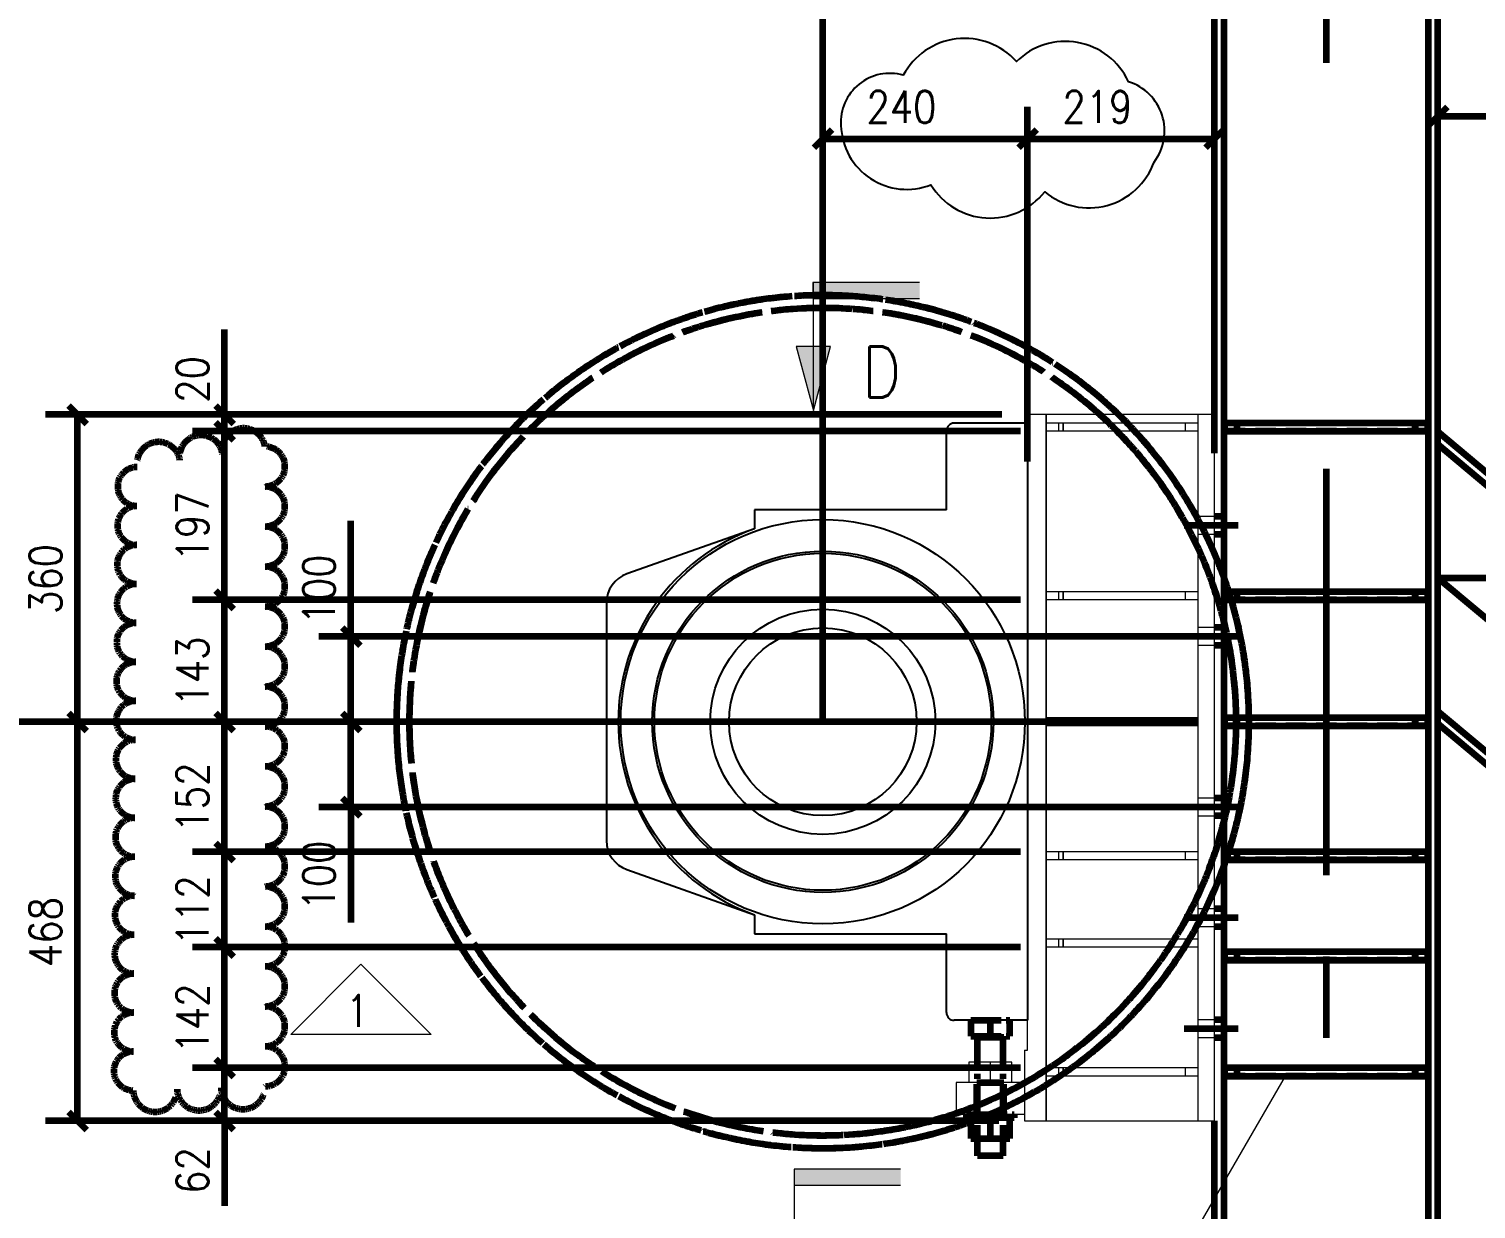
# Model space of a CAD drawing. Header units: millimetres. Extents: x 0 to 16820, y 0 to 11880.
# Drawn here: x 1133 to 3396, y 8421 to 10265 of the extents above; entities that cross this region are included whole.
import ezdxf

# ---------------------------------------------------------------- set-up
doc = ezdxf.new("R2010")
doc.units = ezdxf.units.MM
for name, pattern in [('CENTER2', [7.14375, 4.7625, -0.79375, 0.79375, -0.79375]), ('DASHED2', [2.38125, 1.5875, -0.79375]), ('PHANTOM', [76.2, 31.75, -6.35, 6.35, -31.75]), ('XKITLINE00', [0])]:
    doc.linetypes.add(name, pattern=pattern)
for name, color, linetype, lineweight in [('COTA', 7, 'Continuous', 0), ('CT3', 4, 'Continuous', 0), ('FANTASMA', 8, 'Continuous', 0), ('LC1', 7, 'Continuous', 0), ('Section', 7, 'Continuous', 0), ('Text', 7, 'Continuous', 0), ('TR2', 7, 'Continuous', 0)]:
    doc.layers.add(name, color=color, linetype=linetype, lineweight=lineweight)
doc.styles.add('ROMANS', font='romans__.ttf')

# ---------------------------------------------------------------- blocks, each defined once
blk = doc.blocks.new('*A163')
at = {"layer": 'CT3', "color": 4, "linetype": 'Continuous', "lineweight": 100}
for p, q in [((166.04, 432.07), (150.13, 432.07)), ((150.13, 431.43), (150.13, 432.07)), ((150.13, 431.43), (166.04, 431.43)), ((166.04, 431.43), (166.04, 432.07))]:
    blk.add_line(p, q, dxfattribs=at)
at = {"layer": 'TR2', "linetype": 'DASHED2', "lineweight": 100}
for p, q in [((151.13, 431.43), (151.13, 432.07)), ((165.04, 431.43), (165.04, 432.07))]:
    blk.add_line(p, q, dxfattribs=at)
blk = doc.blocks.new('*A164')
at = {"layer": 'CT3', "color": 4, "linetype": 'Continuous', "lineweight": 100}
for p, q in [((166.04, 441.13), (150.13, 441.13)), ((150.13, 440.5), (150.13, 441.13)), ((150.13, 440.5), (166.04, 440.5)), ((166.04, 440.5), (166.04, 441.13))]:
    blk.add_line(p, q, dxfattribs=at)
at = {"layer": 'TR2', "linetype": 'DASHED2', "lineweight": 100}
for p, q in [((151.13, 440.5), (151.13, 441.13)), ((165.04, 440.5), (165.04, 441.13))]:
    blk.add_line(p, q, dxfattribs=at)
blk = doc.blocks.new('*A168')
at = {"layer": 'TR2', "linetype": 'DASHED2', "lineweight": 100}
for p, q in [((166.04, 432.07), (150.13, 432.07)), ((150.13, 432.07), (150.13, 431.43)), ((166.04, 431.43), (150.13, 431.43)), ((151.13, 431.43), (151.13, 432.07)), ((165.04, 431.43), (165.04, 432.07)), ((166.04, 432.07), (166.04, 431.43))]:
    blk.add_line(p, q, dxfattribs=at)
blk = doc.blocks.new('*A169')
at = {"layer": 'TR2', "linetype": 'DASHED2', "lineweight": 100}
for p, q in [((166.04, 441.13), (150.13, 441.13)), ((150.13, 441.13), (150.13, 440.5)), ((166.04, 440.5), (150.13, 440.5)), ((151.13, 440.5), (151.13, 441.13)), ((165.04, 440.5), (165.04, 441.13)), ((166.04, 441.13), (166.04, 440.5))]:
    blk.add_line(p, q, dxfattribs=at)
blk = doc.blocks.new('*A175')
at = {"layer": 'LC1', "color": 7, "linetype": 'CENTER2', "lineweight": 100}
for radius, start, end in [(33.33, 46.0629, 292.935), (32.33, 47.9321, 288.3043)]:
    blk.add_arc((118.72, 459.13), radius, start, end, dxfattribs=at)
at = {"layer": 'TR2', "linetype": 'DASHED2', "lineweight": 100}
for radius, start, end in [(33.33, 90, 270), (33.33, 270, 90), (32.33, 90, 270), (32.33, 270, 90), (32.33, 288.3043, 47.9321), (33.33, 292.935, 46.0629)]:
    blk.add_arc((118.72, 459.13), radius, start, end, dxfattribs=at)
blk = doc.blocks.new('*A208')
at = {"layer": 'CT3', "color": 4, "linetype": 'Continuous', "lineweight": 100}
for p, q in [((226.82, 431.44), (166.82, 481.78)), ((166.82, 480.81), (166.82, 481.78)), ((166.82, 480.81), (226.07, 431.09)), ((166.82, 459.96), (210.1, 423.64)), ((166.82, 458.98), (166.82, 459.96)), ((166.82, 458.98), (209.35, 423.29)), ((209.35, 423.29), (226.82, 431.44))]:
    blk.add_line(p, q, dxfattribs=at)
at = {"layer": 'FANTASMA', "color": 8, "linetype": 'PHANTOM', "lineweight": 100}
blk.add_line((166.82, 470.38), (218.09, 427.36), dxfattribs=at)
blk = doc.blocks.new('*A220')
at = {"layer": 'LC1', "color": 7, "linetype": 'CENTER2', "lineweight": 100}
for p, q in [((151.21, 474.46), (146.98, 474.46)), ((151.21, 474.46), (146.98, 474.46)), ((150.1, 475.16), (149.35, 475.16)), ((150.1, 475.16), (149.35, 475.16)), ((150.1, 473.76), (149.35, 473.76)), ((150.1, 473.76), (149.35, 473.76)), ((150.1, 466.49), (149.35, 466.49)), ((150.1, 466.49), (149.35, 466.49)), ((151.21, 465.79), (146.98, 465.79)), ((151.21, 465.79), (146.98, 465.79)), ((150.1, 465.09), (149.35, 465.09)), ((150.1, 465.09), (149.35, 465.09)), ((150.1, 453.16), (149.35, 453.16)), ((150.1, 453.16), (149.35, 453.16)), ((151.21, 452.46), (146.98, 452.46)), ((151.21, 452.46), (146.98, 452.46)), ((150.1, 451.76), (149.35, 451.76)), ((150.1, 451.76), (149.35, 451.76)), ((151.21, 443.79), (146.98, 443.79)), ((151.21, 443.79), (146.98, 443.79)), ((150.1, 444.49), (149.35, 444.49)), ((150.1, 444.49), (149.35, 444.49)), ((150.1, 443.09), (149.35, 443.09)), ((150.1, 443.09), (149.35, 443.09)), ((150.1, 435.83), (149.35, 435.83)), ((150.1, 435.83), (149.35, 435.83)), ((151.21, 435.13), (146.98, 435.13)), ((151.21, 435.13), (146.98, 435.13)), ((150.1, 434.43), (149.35, 434.43)), ((150.1, 434.43), (149.35, 434.43))]:
    blk.add_line(p, q, dxfattribs=at)
blk = doc.blocks.new('*A221')
at = {"layer": 'LC1', "color": 7, "linetype": 'CENTER2', "lineweight": 100}
for p, q in [((151.21, 474.46), (146.98, 474.46)), ((151.21, 474.46), (146.98, 474.46)), ((150.1, 475.16), (149.35, 475.16)), ((150.1, 475.16), (149.35, 475.16)), ((150.1, 473.76), (149.35, 473.76)), ((150.1, 473.76), (149.35, 473.76)), ((150.1, 466.49), (149.35, 466.49)), ((150.1, 466.49), (149.35, 466.49)), ((151.21, 465.79), (146.98, 465.79)), ((151.21, 465.79), (146.98, 465.79)), ((150.1, 465.09), (149.35, 465.09)), ((150.1, 465.09), (149.35, 465.09)), ((150.1, 453.16), (149.35, 453.16)), ((150.1, 453.16), (149.35, 453.16)), ((151.21, 452.46), (146.98, 452.46)), ((151.21, 452.46), (146.98, 452.46)), ((150.1, 451.76), (149.35, 451.76)), ((150.1, 451.76), (149.35, 451.76)), ((151.21, 443.79), (146.98, 443.79)), ((151.21, 443.79), (146.98, 443.79)), ((150.1, 444.49), (149.35, 444.49)), ((150.1, 444.49), (149.35, 444.49)), ((150.1, 443.09), (149.35, 443.09)), ((150.1, 443.09), (149.35, 443.09)), ((150.1, 435.83), (149.35, 435.83)), ((150.1, 435.83), (149.35, 435.83)), ((151.21, 435.13), (146.98, 435.13)), ((151.21, 435.13), (146.98, 435.13)), ((150.1, 434.43), (149.35, 434.43)), ((150.1, 434.43), (149.35, 434.43))]:
    blk.add_line(p, q, dxfattribs=at)
blk = doc.blocks.new('*A225')
at = {"layer": 'CT3', "color": 4, "linetype": 'Continuous', "lineweight": 100}
for p, q in [((166.04, 459.44), (150.13, 459.44)), ((150.13, 458.81), (150.13, 459.44)), ((166.04, 458.81), (166.04, 459.44)), ((150.13, 458.81), (166.04, 458.81))]:
    blk.add_line(p, q, dxfattribs=at)
at = {"layer": 'TR2', "linetype": 'DASHED2', "lineweight": 100}
for p, q in [((151.13, 458.81), (151.13, 459.44)), ((165.04, 458.81), (165.04, 459.44))]:
    blk.add_line(p, q, dxfattribs=at)
blk = doc.blocks.new('*A228')
at = {"layer": 'TR2', "linetype": 'DASHED2', "lineweight": 100}
for p, q in [((166.04, 469.29), (150.13, 469.29)), ((150.13, 469.29), (150.13, 468.66)), ((166.04, 468.66), (150.13, 468.66)), ((151.13, 468.66), (151.13, 469.29)), ((165.04, 468.66), (165.04, 469.29)), ((166.04, 469.29), (166.04, 468.66))]:
    blk.add_line(p, q, dxfattribs=at)
blk = doc.blocks.new('*A229')
at = {"layer": 'TR2', "linetype": 'DASHED2', "lineweight": 100}
for p, q in [((166.04, 482.46), (150.13, 482.46)), ((150.13, 482.46), (150.13, 481.83)), ((151.13, 481.83), (151.13, 482.46)), ((165.04, 482.46), (165.04, 481.83)), ((166.04, 481.83), (166.04, 482.46)), ((150.13, 481.83), (166.04, 481.83))]:
    blk.add_line(p, q, dxfattribs=at)
blk = doc.blocks.new('*A230')
at = {"layer": 'CT3', "color": 4, "linetype": 'Continuous', "lineweight": 100}
for p, q in [((166.04, 482.46), (150.13, 482.46)), ((150.13, 481.83), (150.13, 482.46)), ((166.04, 481.83), (166.04, 482.46)), ((150.13, 481.83), (166.04, 481.83))]:
    blk.add_line(p, q, dxfattribs=at)
at = {"layer": 'TR2', "linetype": 'DASHED2', "lineweight": 100}
for p, q in [((151.13, 481.83), (151.13, 482.46)), ((165.04, 481.83), (165.04, 482.46))]:
    blk.add_line(p, q, dxfattribs=at)
blk = doc.blocks.new('*A231')
at = {"layer": 'TR2', "linetype": 'DASHED2', "lineweight": 100}
for p, q in [((166.04, 482.46), (150.13, 482.46)), ((150.13, 482.46), (150.13, 481.83)), ((151.13, 481.83), (151.13, 482.46)), ((165.04, 481.83), (165.04, 482.46)), ((166.04, 482.46), (166.04, 481.83)), ((166.04, 481.83), (150.13, 481.83))]:
    blk.add_line(p, q, dxfattribs=at)
blk = doc.blocks.new('*A232')
at = {"layer": 'TR2', "linetype": 'DASHED2', "lineweight": 100}
for p, q in [((166.04, 482.46), (150.13, 482.46)), ((150.13, 482.46), (150.13, 481.83)), ((151.13, 481.83), (151.13, 482.46)), ((165.04, 481.83), (165.04, 482.46)), ((166.04, 482.46), (166.04, 481.83)), ((166.04, 481.83), (150.13, 481.83))]:
    blk.add_line(p, q, dxfattribs=at)
blk = doc.blocks.new('*A233')
at = {"layer": 'TR2', "linetype": 'DASHED2', "lineweight": 100}
for p, q in [((166.04, 441.13), (150.13, 441.13)), ((150.13, 441.13), (150.13, 440.5)), ((150.13, 440.5), (166.04, 440.5)), ((151.13, 440.5), (151.13, 441.13)), ((165.04, 441.13), (165.04, 440.5)), ((166.04, 440.5), (166.04, 441.13))]:
    blk.add_line(p, q, dxfattribs=at)
blk = doc.blocks.new('*A234')
at = {"layer": 'TR2', "linetype": 'DASHED2', "lineweight": 100}
for p, q in [((166.04, 432.07), (150.13, 432.07)), ((150.13, 432.07), (150.13, 431.43)), ((150.13, 431.43), (166.04, 431.43)), ((151.13, 431.43), (151.13, 432.07)), ((165.04, 432.07), (165.04, 431.43)), ((166.04, 431.43), (166.04, 432.07))]:
    blk.add_line(p, q, dxfattribs=at)
blk = doc.blocks.new('*A235')
at = {"layer": 'TR2', "linetype": 'DASHED2', "lineweight": 100}
for p, q in [((166.04, 459.44), (150.13, 459.44)), ((150.13, 459.44), (150.13, 458.81)), ((151.13, 458.81), (151.13, 459.44)), ((165.04, 459.44), (165.04, 458.81)), ((166.04, 458.81), (166.04, 459.44)), ((150.13, 458.81), (166.04, 458.81))]:
    blk.add_line(p, q, dxfattribs=at)
blk = doc.blocks.new('*A236')
at = {"layer": 'TR2', "linetype": 'DASHED2', "lineweight": 100}
for p, q in [((166.04, 441.13), (150.13, 441.13)), ((150.13, 441.13), (150.13, 440.5)), ((166.04, 440.5), (150.13, 440.5)), ((151.13, 440.5), (151.13, 441.13)), ((165.04, 440.5), (165.04, 441.13)), ((166.04, 441.13), (166.04, 440.5))]:
    blk.add_line(p, q, dxfattribs=at)
blk = doc.blocks.new('*A237')
at = {"layer": 'TR2', "linetype": 'DASHED2', "lineweight": 100}
for p, q in [((166.04, 459.44), (150.13, 459.44)), ((150.13, 459.44), (150.13, 458.81)), ((151.13, 458.81), (151.13, 459.44)), ((165.04, 458.81), (165.04, 459.44)), ((166.04, 459.44), (166.04, 458.81)), ((166.04, 458.81), (150.13, 458.81))]:
    blk.add_line(p, q, dxfattribs=at)
blk = doc.blocks.new('*A238')
at = {"layer": 'TR2', "linetype": 'DASHED2', "lineweight": 100}
for p, q in [((166.04, 469.29), (150.13, 469.29)), ((150.13, 469.29), (150.13, 468.66)), ((150.13, 468.66), (166.04, 468.66)), ((151.13, 468.66), (151.13, 469.29)), ((165.04, 469.29), (165.04, 468.66)), ((166.04, 468.66), (166.04, 469.29))]:
    blk.add_line(p, q, dxfattribs=at)
blk = doc.blocks.new('*A239')
at = {"layer": 'CT3', "color": 4, "linetype": 'Continuous', "lineweight": 100}
for p, q in [((166.04, 469.29), (150.13, 469.29)), ((150.13, 468.66), (150.13, 469.29)), ((150.13, 468.66), (166.04, 468.66)), ((166.04, 468.66), (166.04, 469.29))]:
    blk.add_line(p, q, dxfattribs=at)
at = {"layer": 'TR2', "linetype": 'DASHED2', "lineweight": 100}
for p, q in [((151.13, 468.66), (151.13, 469.29)), ((165.04, 468.66), (165.04, 469.29))]:
    blk.add_line(p, q, dxfattribs=at)
blk = doc.blocks.new('*A240')
at = {"layer": 'TR2', "linetype": 'DASHED2', "lineweight": 100}
for p, q in [((166.04, 469.29), (150.13, 469.29)), ((150.13, 469.29), (150.13, 468.66)), ((166.04, 468.66), (150.13, 468.66)), ((151.13, 468.66), (151.13, 469.29)), ((165.04, 468.66), (165.04, 469.29)), ((166.04, 469.29), (166.04, 468.66))]:
    blk.add_line(p, q, dxfattribs=at)
blk = doc.blocks.new('*A241')
at = {"layer": 'TR2', "linetype": 'DASHED2', "lineweight": 100}
for p, q in [((166.04, 459.44), (150.13, 459.44)), ((150.13, 459.44), (150.13, 458.81)), ((151.13, 458.81), (151.13, 459.44)), ((165.04, 458.81), (165.04, 459.44)), ((166.04, 459.44), (166.04, 458.81)), ((166.04, 458.81), (150.13, 458.81))]:
    blk.add_line(p, q, dxfattribs=at)
blk = doc.blocks.new('*A242')
at = {"layer": 'TR2', "linetype": 'DASHED2', "lineweight": 100}
for p, q in [((166.04, 448.96), (150.13, 448.96)), ((150.13, 448.96), (150.13, 448.33)), ((150.13, 448.33), (166.04, 448.33)), ((151.13, 448.33), (151.13, 448.96)), ((165.04, 448.96), (165.04, 448.33)), ((166.04, 448.33), (166.04, 448.96))]:
    blk.add_line(p, q, dxfattribs=at)
blk = doc.blocks.new('*A243')
at = {"layer": 'TR2', "linetype": 'DASHED2', "lineweight": 100}
for p, q in [((166.04, 448.96), (150.13, 448.96)), ((150.13, 448.96), (150.13, 448.33)), ((166.04, 448.33), (150.13, 448.33)), ((151.13, 448.33), (151.13, 448.96)), ((165.04, 448.33), (165.04, 448.96)), ((166.04, 448.96), (166.04, 448.33))]:
    blk.add_line(p, q, dxfattribs=at)
blk = doc.blocks.new('*A244')
at = {"layer": 'CT3', "color": 4, "linetype": 'Continuous', "lineweight": 100}
for p, q in [((166.04, 448.96), (150.13, 448.96)), ((150.13, 448.33), (150.13, 448.96)), ((150.13, 448.33), (166.04, 448.33)), ((166.04, 448.33), (166.04, 448.96))]:
    blk.add_line(p, q, dxfattribs=at)
at = {"layer": 'TR2', "linetype": 'DASHED2', "lineweight": 100}
for p, q in [((151.13, 448.33), (151.13, 448.96)), ((165.04, 448.33), (165.04, 448.96))]:
    blk.add_line(p, q, dxfattribs=at)
blk = doc.blocks.new('*A247')
at = {"layer": 'TR2', "linetype": 'DASHED2', "lineweight": 100}
for p, q in [((166.04, 432.07), (150.13, 432.07)), ((150.13, 432.07), (150.13, 431.43)), ((166.04, 431.43), (150.13, 431.43)), ((151.13, 431.43), (151.13, 432.07)), ((165.04, 431.43), (165.04, 432.07)), ((166.04, 432.07), (166.04, 431.43))]:
    blk.add_line(p, q, dxfattribs=at)
blk = doc.blocks.new('*A262')
at = {"layer": 'CT3', "color": 4, "linetype": 'Continuous', "lineweight": 100}
for p, q in [((149.35, 483.13), (149.35, 555.08)), ((150.1, 555.08), (149.35, 555.08)), ((150.1, 401.08), (150.1, 555.08)), ((150.13, 555.08), (150.1, 555.08)), ((166.82, 555.08), (166.04, 555.08)), ((166.07, 401.08), (166.07, 555.08)), ((166.82, 401.08), (166.82, 555.08)), ((149.35, 401.08), (149.35, 427.93))]:
    blk.add_line(p, q, dxfattribs=at)
at = {"layer": 'FANTASMA', "color": 8, "linetype": 'PHANTOM', "lineweight": 100}
blk.add_line((158.09, 555.08), (158.09, 401.08), dxfattribs=at)
blk = doc.blocks.new('*A265')
at = {"layer": 'TR2', "linetype": 'DASHED2', "lineweight": 100}
for p, q in [((166.04, 448.96), (150.13, 448.96)), ((150.13, 448.96), (150.13, 448.33)), ((166.04, 448.33), (150.13, 448.33)), ((151.13, 448.33), (151.13, 448.96)), ((165.04, 448.33), (165.04, 448.96)), ((166.04, 448.96), (166.04, 448.33))]:
    blk.add_line(p, q, dxfattribs=at)
blk = doc.blocks.new('*A550')
at = {"layer": 'LC1', "color": 7, "linetype": 'CENTER2', "lineweight": 100}
for centre, radius, start, end in [((73.44, 480.37), 1.69, 9.1622, 189.1622), ((66.79, 479.3), 1.69, 9.1622, 189.1622), ((70.11, 479.83), 1.69, 9.1622, 189.1622), ((75.11, 479.08), 1.56, 270, 90), ((65.11, 477.51), 1.52, 89.6213, 269.6213), ((75.11, 475.95), 1.56, 270, 90), ((65.09, 474.46), 1.52, 89.6213, 269.6213), ((75.11, 472.82), 1.56, 270, 90), ((65.07, 471.42), 1.52, 89.6213, 269.6213), ((75.11, 469.7), 1.56, 270, 90), ((65.05, 468.37), 1.52, 89.6213, 269.6213), ((75.11, 466.57), 1.56, 270, 90), ((65.03, 465.33), 1.52, 89.6213, 269.6213), ((75.11, 463.45), 1.56, 270, 90), ((65.01, 462.28), 1.52, 89.6213, 269.6213), ((75.11, 460.32), 1.56, 270, 90), ((64.99, 459.23), 1.52, 89.6213, 269.6213), ((75.11, 457.2), 1.56, 270, 90), ((64.97, 456.19), 1.52, 89.6213, 269.6213), ((75.11, 454.07), 1.56, 270, 90), ((64.95, 453.14), 1.52, 89.6213, 269.6213), ((64.93, 450.1), 1.52, 89.6213, 269.6213), ((75.11, 450.94), 1.56, 270, 90), ((75.11, 447.82), 1.56, 270, 90), ((64.91, 447.05), 1.52, 89.6213, 269.6213), ((75.11, 444.69), 1.56, 270, 90), ((64.89, 444.01), 1.52, 89.6213, 269.6213), ((64.87, 440.96), 1.52, 89.6213, 269.6213), ((75.11, 441.57), 1.56, 270, 90), ((64.85, 437.92), 1.52, 89.6213, 269.6213), ((75.11, 438.44), 1.56, 270, 90), ((75.11, 435.32), 1.56, 270, 90), ((64.83, 434.87), 1.52, 89.6213, 269.6213), ((75.11, 432.19), 1.56, 270, 90), ((64.81, 431.83), 1.52, 89.6213, 269.6213), ((66.52, 430.36), 1.72, 181.7899, 1.7899), ((69.95, 430.47), 1.72, 181.7899, 1.7899), ((73.39, 430.57), 1.72, 181.7899, 1.7899)]:
    blk.add_arc(centre, radius, start, end, dxfattribs=at)
blk = doc.blocks.new('*A654')
at = {"layer": 'COTA', "color": 7, "linetype": 'Continuous', "lineweight": 100}
for p, q in [((118.72, 459.13), (118.72, 569.55)), ((158.09, 555.08), (158.09, 569.55)), ((119.43, 567.76), (118.02, 566.34)), ((118.72, 567.05), (158.09, 567.05)), ((158.79, 567.76), (157.38, 566.34))]:
    blk.add_line(p, q, dxfattribs=at)
at = {"layer": 'COTA', "color": 3}
for p in [(118.72, 567.05), (158.09, 567.05)]:
    blk.add_point(p, dxfattribs=at)
at = {"layer": 'COTA', "color": 3, "style": 'ROMANS', "width": 0.85}
blk.add_text('590', height=2.5, dxfattribs=at).set_placement((134.83, 568.3))
blk = doc.blocks.new('*A660')
at = {"layer": 'COTA', "color": 7, "linetype": 'Continuous', "lineweight": 100}
for p, q in [((252.25, 471.09), (253.67, 469.67)), ((166.82, 470.38), (254.96, 470.38)), ((252.96, 427.36), (252.96, 470.38)), ((252.25, 428.07), (253.67, 426.66)), ((218.09, 427.36), (254.96, 427.36))]:
    blk.add_line(p, q, dxfattribs=at)
at = {"layer": 'COTA', "color": 3}
for p in [(252.96, 470.38), (252.96, 427.36)]:
    blk.add_point(p, dxfattribs=at)
at = {"layer": 'COTA', "color": 3, "style": 'ROMANS', "width": 0.85}
blk.add_text('645', height=2.5, rotation=90.0002, dxfattribs=at).set_placement((251.71, 445.29))
blk = doc.blocks.new('*A665')
at = {"layer": 'COTA', "color": 7, "linetype": 'Continuous', "lineweight": 100}
for p, q in [((51.41, 459.83), (52.82, 458.42)), ((118.72, 459.13), (49.62, 459.13)), ((52.12, 399.81), (52.12, 459.13)), ((147.42, 399.81), (49.62, 399.81)), ((51.41, 400.52), (52.82, 399.11))]:
    blk.add_line(p, q, dxfattribs=at)
at = {"layer": 'COTA', "color": 3}
for p in [(52.12, 459.13), (52.12, 399.81)]:
    blk.add_point(p, dxfattribs=at)
at = {"layer": 'COTA', "color": 3, "style": 'ROMANS', "width": 0.85}
blk.add_text('890', height=2.5, rotation=90.0002, dxfattribs=at).set_placement((50.87, 425.89))
blk = doc.blocks.new('*A669')
at = {"layer": 'COTA', "color": 7, "linetype": 'Continuous', "lineweight": 100}
for p, q in [((166.82, 493.85), (166.82, 508.95)), ((209.68, 424.23), (209.68, 508.95)), ((167.53, 507.16), (166.11, 505.75)), ((210.39, 507.16), (208.97, 505.75)), ((166.82, 506.45), (209.68, 506.45))]:
    blk.add_line(p, q, dxfattribs=at)
at = {"layer": 'COTA', "color": 3}
for p in [(166.82, 506.45), (209.68, 506.45)]:
    blk.add_point(p, dxfattribs=at)
at = {"layer": 'COTA', "color": 3, "style": 'ROMANS', "width": 0.85}
blk.add_text('643', height=2.5, dxfattribs=at).set_placement((184.67, 507.7))
blk = doc.blocks.new('*A672')
at = {"layer": 'Section'}
blk.add_hatch(color=6, dxfattribs=at).paths.add_polyline_path([(124.81, 422.9), (116.48, 422.9), (116.48, 424.15), (124.81, 424.15)], flags=17)
at = {"layer": 'Section', "color": 6, "linetype": 'XKITLINE00', "lineweight": 0}
for p, q in [((116.48, 424.15), (116.48, 422.9)), ((124.81, 424.15), (116.48, 424.15)), ((124.81, 424.15), (116.48, 424.15)), ((116.51, 414.15), (116.51, 424.15)), ((116.48, 422.9), (124.81, 422.9))]:
    blk.add_line(p, q, dxfattribs=at)
blk = doc.blocks.new('*A678')
at = {"layer": 'COTA', "color": 7, "linetype": 'Continuous', "lineweight": 100}
for p, q in [((71.24, 432.77), (72.65, 431.36)), ((134.18, 432.07), (69.44, 432.07)), ((71.94, 427.93), (71.94, 432.07)), ((132.49, 427.93), (69.44, 427.93)), ((71.24, 428.64), (72.65, 427.22)), ((71.94, 427.93), (71.94, 421.29)), ((71.94, 427.93), (71.94, 421.29))]:
    blk.add_line(p, q, dxfattribs=at)
at = {"layer": 'COTA', "color": 3}
for p in [(71.94, 432.07), (71.94, 427.93)]:
    blk.add_point(p, dxfattribs=at)
at = {"layer": 'COTA', "color": 3, "style": 'ROMANS', "width": 0.85}
blk.add_text('62', height=2.5, rotation=90.0002, dxfattribs=at).set_placement((70.69, 422.22))
blk = doc.blocks.new('*A679')
at = {"layer": 'COTA', "color": 7, "linetype": 'Continuous', "lineweight": 100}
for p, q in [((134.18, 441.5), (69.44, 441.5)), ((71.24, 442.21), (72.65, 440.79)), ((71.94, 432.07), (71.94, 441.5)), ((71.24, 432.77), (72.65, 431.36)), ((134.18, 432.07), (69.44, 432.07))]:
    blk.add_line(p, q, dxfattribs=at)
at = {"layer": 'COTA', "color": 3}
for p in [(71.94, 441.5), (71.94, 432.07)]:
    blk.add_point(p, dxfattribs=at)
at = {"layer": 'COTA', "color": 3, "style": 'ROMANS', "width": 0.85}
blk.add_text('142', height=2.5, rotation=90.0002, dxfattribs=at).set_placement((70.69, 433.2))
blk = doc.blocks.new('*A680')
at = {"layer": 'COTA', "color": 7, "linetype": 'Continuous', "lineweight": 100}
for p, q in [((71.24, 449.67), (72.65, 448.26)), ((134.18, 448.96), (69.44, 448.96)), ((71.94, 441.5), (71.94, 448.96)), ((134.18, 441.5), (69.44, 441.5)), ((71.24, 442.21), (72.65, 440.79))]:
    blk.add_line(p, q, dxfattribs=at)
at = {"layer": 'COTA', "color": 3}
for p in [(71.94, 448.96), (71.94, 441.5)]:
    blk.add_point(p, dxfattribs=at)
at = {"layer": 'COTA', "color": 3, "style": 'ROMANS', "width": 0.85}
blk.add_text('112', height=2.5, rotation=90.0002, dxfattribs=at).set_placement((70.69, 441.65))
blk = doc.blocks.new('*A681')
at = {"layer": 'COTA', "color": 7, "linetype": 'Continuous', "lineweight": 100}
for p, q in [((71.24, 459.83), (72.65, 458.42)), ((148.02, 459.13), (69.44, 459.13)), ((71.94, 448.96), (71.94, 459.13)), ((71.24, 449.67), (72.65, 448.26)), ((134.18, 448.96), (69.44, 448.96))]:
    blk.add_line(p, q, dxfattribs=at)
at = {"layer": 'COTA', "color": 3}
for p in [(71.94, 459.13), (71.94, 448.96)]:
    blk.add_point(p, dxfattribs=at)
at = {"layer": 'COTA', "color": 3, "style": 'ROMANS', "width": 0.85}
blk.add_text('152', height=2.5, rotation=90.0002, dxfattribs=at).set_placement((70.69, 450.47))
blk = doc.blocks.new('*A682')
at = {"layer": 'COTA', "color": 7, "linetype": 'Continuous', "lineweight": 100}
for p, q in [((134.18, 468.66), (69.44, 468.66)), ((71.24, 469.37), (72.65, 467.95)), ((71.94, 459.13), (71.94, 468.66)), ((71.24, 459.83), (72.65, 458.42)), ((148.02, 459.13), (69.44, 459.13))]:
    blk.add_line(p, q, dxfattribs=at)
at = {"layer": 'COTA', "color": 3}
for p in [(71.94, 468.66), (71.94, 459.13)]:
    blk.add_point(p, dxfattribs=at)
at = {"layer": 'COTA', "color": 3, "style": 'ROMANS', "width": 0.85}
blk.add_text('143', height=2.5, rotation=90.0002, dxfattribs=at).set_placement((70.69, 460.31))
blk = doc.blocks.new('*A683')
at = {"layer": 'COTA', "color": 7, "linetype": 'Continuous', "lineweight": 100}
for p, q in [((71.24, 482.53), (72.65, 481.12)), ((134.18, 481.83), (69.44, 481.83)), ((71.94, 468.66), (71.94, 481.83)), ((134.18, 468.66), (69.44, 468.66)), ((71.24, 469.37), (72.65, 467.95))]:
    blk.add_line(p, q, dxfattribs=at)
at = {"layer": 'COTA', "color": 3}
for p in [(71.94, 481.83), (71.94, 468.66)]:
    blk.add_point(p, dxfattribs=at)
at = {"layer": 'COTA', "color": 3, "style": 'ROMANS', "width": 0.85}
blk.add_text('197', height=2.5, rotation=90.0002, dxfattribs=at).set_placement((70.69, 471.66))
blk = doc.blocks.new('*A684')
at = {"layer": 'COTA', "color": 7, "linetype": 'Continuous', "lineweight": 100}
for p, q in [((71.94, 483.13), (71.94, 489.77)), ((71.94, 483.13), (71.94, 489.77)), ((71.24, 483.83), (72.65, 482.42)), ((132.72, 483.13), (69.44, 483.13)), ((71.24, 482.53), (72.65, 481.12)), ((71.94, 481.83), (71.94, 483.13)), ((134.18, 481.83), (69.44, 481.83))]:
    blk.add_line(p, q, dxfattribs=at)
at = {"layer": 'COTA', "color": 3}
for p in [(71.94, 483.13), (71.94, 481.83)]:
    blk.add_point(p, dxfattribs=at)
at = {"layer": 'COTA', "color": 3, "style": 'ROMANS', "width": 0.85}
blk.add_text('20', height=2.5, rotation=90.0002, dxfattribs=at).set_placement((70.69, 484.06))
blk = doc.blocks.new('*A685')
at = {"layer": 'COTA', "color": 7, "linetype": 'Continuous', "lineweight": 100}
for p, q in [((59.74, 483.83), (61.16, 482.42)), ((132.72, 483.13), (57.95, 483.13)), ((60.45, 459.13), (60.45, 483.13)), ((59.74, 459.83), (61.16, 458.42)), ((118.72, 459.13), (57.95, 459.13))]:
    blk.add_line(p, q, dxfattribs=at)
at = {"layer": 'COTA', "color": 3}
for p in [(60.45, 483.13), (60.45, 459.13)]:
    blk.add_point(p, dxfattribs=at)
at = {"layer": 'COTA', "color": 3, "style": 'ROMANS', "width": 0.85}
blk.add_text('360', height=2.5, rotation=90.0002, dxfattribs=at).set_placement((59.2, 467.55))
blk = doc.blocks.new('*A686')
at = {"layer": 'COTA', "color": 7, "linetype": 'Continuous', "lineweight": 100}
for p, q in [((59.74, 459.83), (61.16, 458.42)), ((118.72, 459.13), (57.95, 459.13)), ((60.45, 427.93), (60.45, 459.13)), ((132.49, 427.93), (57.95, 427.93)), ((59.74, 428.64), (61.16, 427.22))]:
    blk.add_line(p, q, dxfattribs=at)
at = {"layer": 'COTA', "color": 3}
for p in [(60.45, 459.13), (60.45, 427.93)]:
    blk.add_point(p, dxfattribs=at)
at = {"layer": 'COTA', "color": 3, "style": 'ROMANS', "width": 0.85}
blk.add_text('468', height=2.5, rotation=90.0002, dxfattribs=at).set_placement((59.2, 439.95))
blk = doc.blocks.new('*A687')
at = {"layer": 'COTA', "color": 7, "linetype": 'Continuous', "lineweight": 100}
for p, q in [((51.41, 555.79), (52.82, 554.37)), ((149.35, 555.08), (49.62, 555.08)), ((52.12, 459.13), (52.12, 555.08)), ((51.41, 459.83), (52.82, 458.42)), ((118.72, 459.13), (49.62, 459.13))]:
    blk.add_line(p, q, dxfattribs=at)
at = {"layer": 'COTA', "color": 3}
for p in [(52.12, 555.08), (52.12, 459.13)]:
    blk.add_point(p, dxfattribs=at)
at = {"layer": 'COTA', "color": 3, "style": 'ROMANS', "width": 0.85}
blk.add_text('1439', height=2.5, rotation=90.0002, dxfattribs=at).set_placement((50.87, 502.33))
blk = doc.blocks.new('*A693')
at = {"layer": 'COTA', "color": 7, "linetype": 'Continuous', "lineweight": 100}
for p, q in [((81.13, 459.83), (82.54, 458.42)), ((118.72, 459.13), (79.33, 459.13)), ((81.83, 452.46), (81.83, 459.13)), ((81.13, 453.17), (82.54, 451.75)), ((146.98, 452.46), (79.33, 452.46)), ((81.83, 452.46), (81.83, 443.43)), ((81.83, 452.46), (81.83, 443.43))]:
    blk.add_line(p, q, dxfattribs=at)
at = {"layer": 'COTA', "color": 3}
for p in [(81.83, 459.13), (81.83, 452.46)]:
    blk.add_point(p, dxfattribs=at)
at = {"layer": 'COTA', "color": 3, "style": 'ROMANS', "width": 0.85}
blk.add_text('100', height=2.5, rotation=90.0002, dxfattribs=at).set_placement((80.58, 444.37))
blk = doc.blocks.new('*A694')
at = {"layer": 'COTA', "color": 7, "linetype": 'Continuous', "lineweight": 100}
for p, q in [((81.83, 465.79), (81.83, 474.82)), ((81.83, 465.79), (81.83, 474.82)), ((81.13, 466.5), (82.54, 465.08)), ((146.98, 465.79), (79.33, 465.79)), ((81.83, 459.13), (81.83, 465.79)), ((81.13, 459.83), (82.54, 458.42)), ((118.72, 459.13), (79.33, 459.13))]:
    blk.add_line(p, q, dxfattribs=at)
at = {"layer": 'COTA', "color": 3}
for p in [(81.83, 465.79), (81.83, 459.13)]:
    blk.add_point(p, dxfattribs=at)
at = {"layer": 'COTA', "color": 3, "style": 'ROMANS', "width": 0.85}
blk.add_text('100', height=2.5, rotation=90.0002, dxfattribs=at).set_placement((80.58, 466.73))
blk = doc.blocks.new('*A695')
at = {"layer": 'Text', "color": 7, "linetype": 'XKITLINE00', "lineweight": 0}
for p, q in [((77.12, 434.68), (82.61, 440.17)), ((82.61, 440.17), (88.1, 434.68)), ((88.1, 434.68), (77.12, 434.68))]:
    blk.add_line(p, q, dxfattribs=at)
at = {"layer": 'Text', "color": 3, "style": 'ROMANS', "width": 0.85}
blk.add_text('1', height=2.5, dxfattribs=at).set_placement((81.42, 435.28))
blk = doc.blocks.new('*A696')
at = {"layer": 'Section'}
for points in [[(126.29, 492.21), (117.95, 492.21), (117.95, 493.46), (126.29, 493.46)], [(182.33, 492.21), (174, 492.21), (174, 493.46), (182.33, 493.46)], [(119.32, 488.46), (117.99, 483.46), (116.65, 488.46)], [(183.67, 488.46), (182.33, 483.46), (180.99, 488.46)]]:
    blk.add_hatch(color=6, dxfattribs=at).paths.add_polyline_path(points, flags=17)
at = {"layer": 'Section', "color": 6, "linetype": 'XKITLINE00', "lineweight": 0}
for p, q in [((117.95, 493.46), (117.95, 492.21)), ((126.29, 493.46), (117.95, 493.46)), ((126.29, 493.46), (117.95, 493.46)), ((117.99, 483.46), (117.99, 493.46)), ((174, 493.46), (174, 492.21)), ((182.33, 493.46), (174, 493.46)), ((182.33, 483.46), (182.33, 493.46)), ((117.95, 492.21), (126.29, 492.21)), ((174, 492.21), (182.33, 492.21)), ((119.32, 488.46), (116.65, 488.46)), ((116.65, 488.46), (117.99, 483.46)), ((117.99, 483.46), (119.32, 488.46)), ((180.99, 488.46), (182.33, 483.46)), ((183.67, 488.46), (180.99, 488.46)), ((182.33, 483.46), (183.67, 488.46))]:
    blk.add_line(p, q, dxfattribs=at)
at = {"layer": 'Section', "color": 4, "style": 'ROMANS', "width": 0.85}
for p in [(121.79, 484.46), (174.33, 484.46)]:
    blk.add_text('D', height=4, dxfattribs=at).set_placement(p)
blk = doc.blocks.new('*A699')
at = {"layer": 'Text', "color": 7, "linetype": 'XKITLINE00', "lineweight": 0}
for p in [(154.87, 431.43), (137.02, 415.02)]:
    blk.add_line(p, (145.38, 415.02), dxfattribs=at)
at = {"layer": 'Text', "color": 1, "style": 'ROMANS', "width": 0.85}
blk.add_text('243', height=2.5, dxfattribs=at).set_placement((137.62, 415.62))
blk = doc.blocks.new('75354345')
at = {"color": 7, "linetype": 'Continuous'}
for p, q in [((139.4, 253.8), (-139.4, 253.8)), ((-173.3, 229.8), (-226.3, 80)), ((226.3, 80), (173.3, 229.8)), ((-248.6, 80), (-248.6, -145)), ((-226.3, 80), (-248.6, 80)), ((248.6, 80), (226.3, 80)), ((248.6, -145), (248.6, 80)), ((-341, -145), (-248.6, -145)), ((248.6, -145), (341, -145)), ((-350, -240), (-350, -154)), ((350, -240), (350, -154)), ((350, -240), (-350, -240))]:
    blk.add_line(p, q, dxfattribs=at)
for radius in [237, 200, 197.5, 132, 110]:
    blk.add_circle((0, 0), radius, dxfattribs=at)
for centre, radius, start, end in [((0, 0), 240, 19.4712, 160.5288), ((-139.4, 217.8), 36, 90, 160.5288), ((139.4, 217.8), 36, 19.4712, 90), ((-341, -154), 9, 90, 180), ((341, -154), 9, 0, 90)]:
    blk.add_arc(centre, radius, start, end, dxfattribs=at)
blk = doc.blocks.new('*A936')
at = {"layer": 'LC1', "color": 7, "linetype": 'CENTER2', "lineweight": 100}
for p, q in [((457.94, 251.67), (464.08, 251.67)), ((457.94, 251.67), (457.94, 249.18)), ((461.01, 249.18), (461.01, 251.67)), ((464.08, 249.18), (464.08, 251.67)), ((457.94, 249.18), (464.08, 249.18)), ((458.88, 249.04), (458.88, 249.18)), ((458.98, 249.04), (458.88, 249.04)), ((458.88, 249.04), (463.14, 249.04)), ((459.01, 245.15), (459.01, 249.18)), ((463.01, 245.15), (463.01, 249.18)), ((463.14, 249.04), (463.14, 249.18)), ((459.01, 236.95), (459.01, 245.15)), ((463.01, 236.95), (463.01, 245.15)), ((458.88, 236.95), (458.88, 241.95)), ((458.88, 241.95), (463.14, 241.95)), ((463.14, 236.95), (463.14, 241.95)), ((457.28, 236.42), (457.28, 236.95)), ((457.28, 236.95), (464.74, 236.95)), ((464.74, 236.42), (457.28, 236.42)), ((457.94, 236.42), (457.94, 233.18)), ((458.88, 236.95), (458.98, 236.95)), ((459.01, 230.51), (459.01, 236.95)), ((461.01, 233.18), (461.01, 236.42)), ((463.01, 230.51), (463.01, 236.95)), ((464.08, 233.18), (464.08, 236.42)), ((464.74, 236.95), (464.74, 236.42)), ((457.94, 233.18), (464.08, 233.18)), ((463.01, 230.51), (459.01, 230.51))]:
    blk.add_line(p, q, dxfattribs=at)
blk = doc.blocks.new('453574')
at = {"lineweight": 0}
for p, q in [((-119, 1103.9), (-148.2, 1103.9)), ((-148.2, 110.5), (-148.2, 1103.9)), ((119, 1103.9), (-119, 1103.9)), ((-119, 1103.9), (-119, 0)), ((-119, 0), (-119, 1103.9)), ((119, 1090.5), (-119, 1090.5)), ((-119, 1090.5), (-119, 1077.9)), ((119, 1090.5), (-119, 1090.5)), ((-119, 1077.9), (-119, 1090.5)), ((-99, 1077.9), (-99, 1090.5)), ((-99, 1077.9), (-99, 1090.5)), ((-92.4, 1090.5), (-92.4, 1077.9)), ((-92.4, 1077.9), (-92.4, 1090.5)), ((99, 1077.9), (99, 1090.5)), ((99, 1077.9), (99, 1090.5)), ((144.4, 1103.9), (119, 1103.9)), ((119, 1090.5), (119, 1103.9)), ((119, 0), (119, 1103.9)), ((119, 1077.9), (119, 1090.5)), ((119, 1077.9), (119, 1090.5)), ((119, 1077.9), (119, 1090.5)), ((144.4, 0), (144.4, 1103.9)), ((119, 1077.9), (-119, 1077.9)), ((119, 1077.9), (-119, 1077.9)), ((119, 827.2), (119, 1077.9)), ((181.5, 930.5), (96.8, 930.5)), ((181.5, 930.5), (96.8, 930.5)), ((144.4, 944.5), (119, 944.5)), ((144.4, 944.5), (119, 944.5)), ((144.4, 916.5), (119, 916.5)), ((144.4, 916.5), (119, 916.5)), ((119, 827.2), (-119, 827.2)), ((-119, 827.2), (-119, 814.6)), ((119, 827.2), (-119, 827.2)), ((-119, 814.6), (-119, 827.2)), ((-99, 814.6), (-99, 827.2)), ((-99, 814.6), (-99, 827.2)), ((-92.4, 827.2), (-92.4, 814.6)), ((-92.4, 814.6), (-92.4, 827.2)), ((99, 814.6), (99, 827.2)), ((99, 814.6), (99, 827.2)), ((119, 814.6), (119, 827.2)), ((119, 814.6), (119, 827.2)), ((119, 814.6), (119, 827.2)), ((119, 814.6), (-119, 814.6)), ((119, 814.6), (-119, 814.6)), ((119, 630.2), (119, 814.6)), ((144.4, 771.2), (119, 771.2)), ((144.4, 771.2), (119, 771.2)), ((181.5, 757.2), (96.8, 757.2)), ((181.5, 757.2), (96.8, 757.2)), ((144.4, 743.2), (119, 743.2)), ((144.4, 743.2), (119, 743.2)), ((119, 630.2), (-119, 630.2)), ((-119, 630.2), (-119, 617.5)), ((119, 630.2), (-119, 630.2)), ((-119, 617.5), (-119, 630.2)), ((119, 617.5), (-119, 617.5)), ((119, 617.5), (-119, 617.5)), ((-99, 617.5), (-99, 630.2)), ((-99, 617.5), (-99, 630.2)), ((-92.4, 630.2), (-92.4, 617.5)), ((-92.4, 617.5), (-92.4, 630.2)), ((99, 617.5), (99, 630.2)), ((99, 617.5), (99, 630.2)), ((119, 617.5), (119, 630.2)), ((119, 617.5), (119, 630.2)), ((119, 617.5), (119, 630.2)), ((119, 420.6), (119, 617.5)), ((144.4, 504.5), (119, 504.5)), ((144.4, 504.5), (119, 504.5)), ((181.5, 490.5), (96.8, 490.5)), ((181.5, 490.5), (96.8, 490.5)), ((144.4, 476.5), (119, 476.5)), ((144.4, 476.5), (119, 476.5)), ((119, 420.6), (-119, 420.6)), ((-119, 420.6), (-119, 408)), ((119, 420.6), (-119, 420.6)), ((-119, 408), (-119, 420.6)), ((119, 408), (-119, 408)), ((119, 408), (-119, 408)), ((-99, 408), (-99, 420.6)), ((-99, 408), (-99, 420.6)), ((-92.4, 420.6), (-92.4, 408)), ((-92.4, 408), (-92.4, 420.6)), ((99, 408), (99, 420.6)), ((99, 408), (99, 420.6)), ((119, 408), (119, 420.6)), ((119, 408), (119, 420.6)), ((119, 408), (119, 420.6)), ((119, 284), (119, 408)), ((181.5, 317.2), (96.8, 317.2)), ((181.5, 317.2), (96.8, 317.2)), ((144.4, 331.2), (119, 331.2)), ((144.4, 331.2), (119, 331.2)), ((144.4, 303.2), (119, 303.2)), ((144.4, 303.2), (119, 303.2)), ((119, 284), (-119, 284)), ((-119, 284), (-119, 271.3)), ((119, 284), (-119, 284)), ((-119, 271.3), (-119, 284)), ((-99, 271.3), (-99, 284)), ((-99, 271.3), (-99, 284)), ((-92.4, 284), (-92.4, 271.3)), ((-92.4, 271.3), (-92.4, 284)), ((99, 271.3), (99, 284)), ((99, 271.3), (99, 284)), ((119, 271.3), (119, 284)), ((119, 271.3), (119, 284)), ((119, 271.3), (119, 284)), ((119, 271.3), (-119, 271.3)), ((119, 271.3), (-119, 271.3)), ((119, 82.7), (119, 271.3)), ((181.5, 143.9), (96.8, 143.9)), ((181.5, 143.9), (96.8, 143.9)), ((144.4, 157.9), (119, 157.9)), ((144.4, 157.9), (119, 157.9)), ((144.4, 129.9), (119, 129.9)), ((144.4, 129.9), (119, 129.9)), ((-172.4, 92), (-240.1, 92)), ((-240.1, 92), (-240.1, 60)), ((-206.2, 60), (-206.2, 92)), ((-172.4, 60), (-172.4, 92)), ((-152.9, 110.5), (-148.2, 110.5)), ((-152.9, 110.5), (-152.9, 0)), ((119, 82.7), (-119, 82.7)), ((-119, 82.7), (-119, 70)), ((119, 82.7), (-119, 82.7)), ((-119, 70), (-119, 82.7)), ((119, 70), (-119, 70)), ((119, 70), (-119, 70)), ((-99, 70), (-99, 82.7)), ((-99, 70), (-99, 82.7)), ((-92.4, 82.7), (-92.4, 70)), ((-92.4, 70), (-92.4, 82.7)), ((99, 70), (99, 82.7)), ((99, 70), (99, 82.7)), ((119, 70), (119, 82.7)), ((119, 70), (119, 82.7)), ((119, 70), (119, 82.7)), ((119, 0), (119, 70)), ((-152.9, 60), (-259.6, 60)), ((-259.6, 60), (-259.6, 10)), ((-152.9, 60), (-152.9, 10)), ((-152.9, 10), (-259.6, 10)), ((-119, 0), (119, 0)), ((-152.9, 0), (-119, 0)), ((119, 0), (144.4, 0))]:
    blk.add_line(p, q, dxfattribs=at)
at = {"lineweight": 0, "xscale": 9.999999999999948, "yscale": 9.999999999999948, "zscale": 9.999999999999948}
blk.add_blockref('*A936', (-4816.3, -2359.5), dxfattribs=at)

msp = doc.modelspace()

# ---------------------------------------------------------------- linework, layer by layer
msp.add_lwpolyline([(2402.9, 10114.4, 0.520567), (2543.5, 10021.9, 0.520567), (2721.5, 10010.8, 0.520567), (2892.5, 10057.4, 0.520567), (2852.4, 10182.9, 0.520567), (2677.2, 10214.4, 0.520567), (2500.3, 10193, 0.520567)], format="xyb", close=True)
at = {"layer": 'COTA', "color": 7, "linetype": 'Continuous', "lineweight": 100}
for p, q in [((2374.5, 9182.5), (2374.5, 10143.6)), ((2694.5, 9589.2), (2694.5, 10143.6)), ((2694.5, 9589.2), (2694.5, 10143.6)), ((2987.1, 9602.5), (2987.1, 10143.6)), ((2388.6, 10107.7), (2360.3, 10079.4)), ((2374.5, 10093.6), (2694.5, 10093.6)), ((2708.6, 10107.7), (2680.3, 10079.4)), ((2708.6, 10107.7), (2680.3, 10079.4)), ((2694.5, 10093.6), (2987.1, 10093.6)), ((3001.2, 10107.7), (2972.9, 10079.4))]:
    msp.add_line(p, q, dxfattribs=at)
at = {"layer": 'COTA', "color": 3}
for p in [(2374.5, 10093.6), (2694.5, 10093.6), (2694.5, 10093.6), (2987.1, 10093.6)]:
    msp.add_point(p, dxfattribs=at)

# ---------------------------------------------------------------- block references
at = {"lineweight": 0, "xscale": 20, "yscale": 20, "zscale": 20}
for name in ['*A654', '*A687', '*A262', '*A669', '*A175', '*A684', '*A685', '*A550', '*A683', '*A229', '*A230', '*A231', '*A232', '*A208', '*A694', '*A220', '*A221', '*A660', '*A682', '*A228', '*A238', '*A239', '*A240', '*A665', '*A686', '*A681', '*A693', '*A225', '*A235', '*A237', '*A241', '*A680', '*A242', '*A243', '*A244', '*A265', '*A679', '*A695', '*A164', '*A169', '*A233', '*A236', '*A678', '*A699', '*A163', '*A168', '*A234', '*A247']:
    msp.add_blockref(name, (0, 0), dxfattribs=at)
at = {"xscale": 1.333455799419307, "yscale": 1.333455799419307, "zscale": 1.333455799419307, "rotation": 90}
msp.add_blockref('75354345', (2374.5, 9182.5), dxfattribs=at)
msp.add_blockref('453574', (2842.7, 8558.6))
at = {"layer": 'Section', "lineweight": 0, "xscale": 20, "yscale": 20, "zscale": 20}
for name in ['*A696', '*A672']:
    msp.add_blockref(name, (0, 0), dxfattribs=at)

# ---------------------------------------------------------------- texts
at = {"layer": 'COTA', "color": 3, "style": 'ROMANS', "width": 0.85}
for s, p in [('240', (2442.9, 10118.6)), ('219', (2749.2, 10118.6))]:
    msp.add_text(s, height=50, dxfattribs=at).set_placement(p)

doc.saveas('drawing.dxf')
